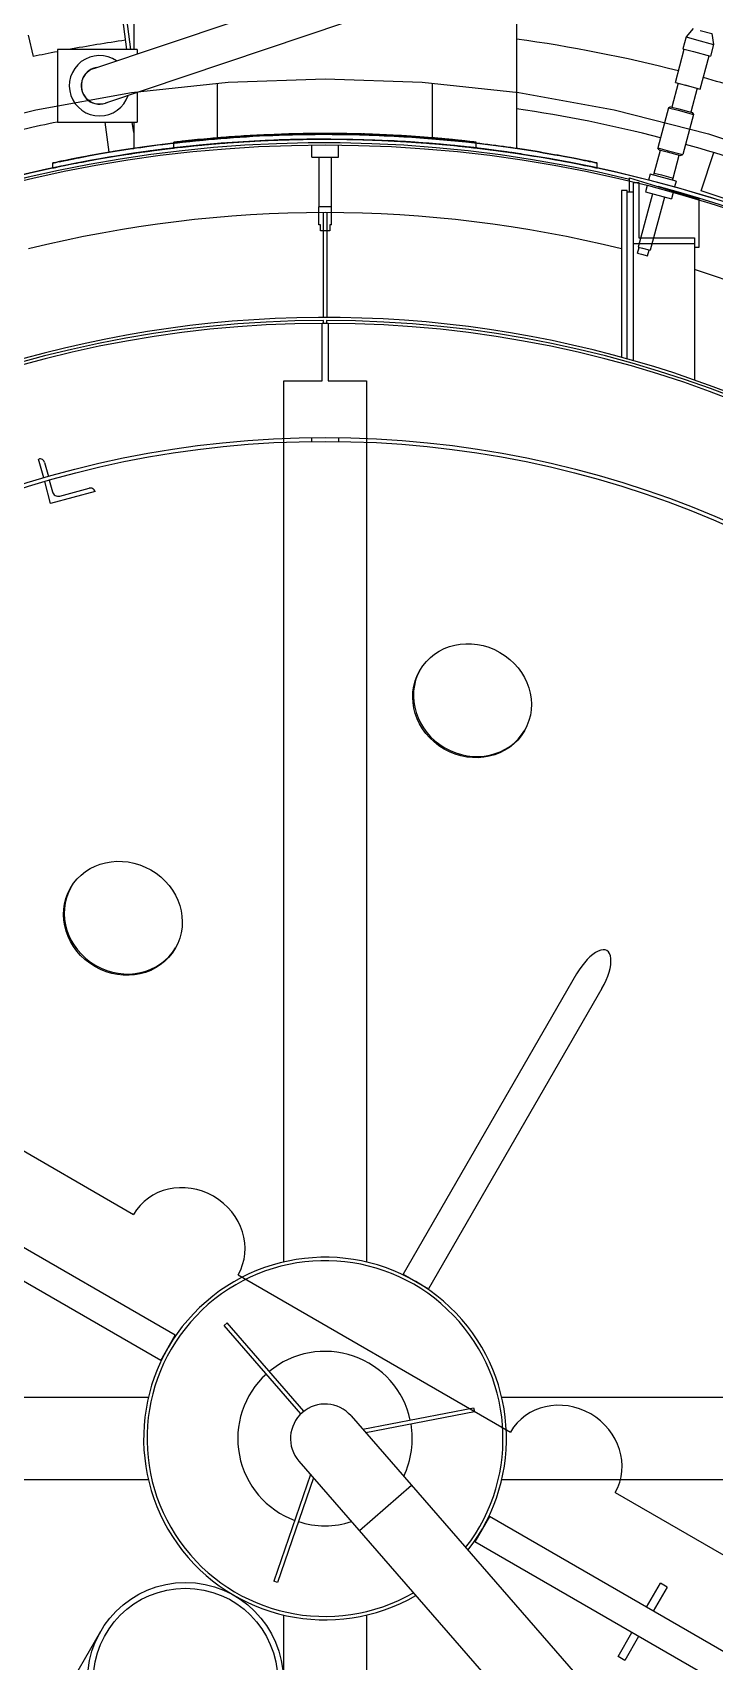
# Model space of a CAD drawing. Header units: metres. Extents: x 0 to 63075, y 0 to 44550.
# Drawn here: x 51316.1 to 51485.5, y 40315.4 to 40720.2 of the extents above; entities that cross this region are included whole.
import ezdxf

# ---------------------------------------------------------------- set-up
doc = ezdxf.new("R2010")
doc.units = ezdxf.units.M
doc.header["$LTSCALE"] = 75
for name, color, linetype in [('GSB', 7, 'Continuous'), ('ML6', 1, 'Continuous'), ('SL1', 8, 'Continuous')]:
    doc.layers.add(name, color=color, linetype=linetype)

# ---------------------------------------------------------------- blocks, each defined once
blk = doc.blocks.new('A$C6bae614f')
at = {"layer": 'SL1'}
for p, q in [((355987.8, 45921.8), (356385.1, 46055.1)), ((356404.2, 45997.9), (356007, 45864.6)), ((356035.6, 46003.7), (356042.2, 45953.2)), ((356042, 46003.7), (356048.6, 45953.2)), ((356053.9, 46003.7), (356053.9, 45953.2)), ((356686.9, 46003.6), (356686.9, 45789.5)), ((356979.2, 45988), (356967.5, 45973.9)), ((356990.8, 45984.9), (357009.8, 45979.8)), ((357009.8, 45979.8), (357012.9, 45961.7)), ((355879.5, 45977), (355887.6, 45941.6)), ((355927.7, 45953.2), (355927.7, 45833.2)), ((356059.7, 45953.2), (355927.7, 45953.2)), ((356059.7, 45953.2), (356059.7, 45945.9)), ((356949.6, 45898.7), (356964.2, 45953.7)), ((356967.5, 45973.9), (356962.2, 45954.3)), ((356962.2, 45954.3), (356979.4, 45949.7)), ((356967.5, 45973.9), (356984.7, 45969.3)), ((356984.7, 45969.3), (357012.9, 45961.7)), ((357012.9, 45961.7), (357007.7, 45942.1)), ((356979.4, 45949.7), (357007.7, 45942.1)), ((356990.8, 45887.7), (357005.7, 45942.6)), ((356050.2, 45881.9), (356209.9, 45899.1)), ((356209.9, 45899.1), (356370.4, 45904.8)), ((356370.4, 45904.8), (356531, 45899.1)), ((356531, 45899.1), (356690.6, 45881.9)), ((356949.6, 45898.7), (356966.4, 45894.2)), ((355892.2, 45853.4), (356050.2, 45881.9)), ((356059.7, 45882.3), (356059.7, 45833.2)), ((356192.6, 45807), (356192.6, 45897.2)), ((356548.2, 45807), (356548.2, 45897.2)), ((356690.6, 45881.9), (356848.7, 45853.4)), ((356954.5, 45897.4), (356943.9, 45857.8)), ((356965.2, 45894.5), (356990.8, 45887.7)), ((356966.4, 45894.2), (356985.9, 45889)), ((356985.9, 45889), (356975.3, 45849.4)), ((355736.5, 45813.7), (355892.2, 45853.4)), ((356002.8, 45863.2), (356002.8, 45863.5)), ((356848.7, 45853.4), (357004.3, 45813.7)), ((356938.3, 45856.7), (356920.5, 45790.4)), ((356941.7, 45858.4), (356938.3, 45856.7)), ((356938.3, 45856.7), (356954, 45852.6)), ((356941.7, 45858.4), (356955.3, 45854.8)), ((356954, 45852.6), (356979.6, 45845.7)), ((356955.3, 45854.8), (356977.4, 45848.8)), ((356979.6, 45845.7), (356961.8, 45779.3)), ((356977.4, 45848.8), (356979.6, 45845.7)), ((355927.7, 45833.2), (356059.7, 45833.2)), ((356013.4, 45783.1), (356006.8, 45833.2)), ((356053.9, 45815.6), (356051.6, 45833.2)), ((356053.9, 45833.2), (356053.9, 45789.5)), ((356120.4, 45790.3), (356120.4, 45799.8)), ((356192.6, 45797.5), (356192.6, 45797.5)), ((356348.4, 45774.8), (356348.4, 45795.2)), ((356392.4, 45774.8), (356392.4, 45795.2)), ((356548.2, 45797.5), (356548.2, 45797.5)), ((356576.3, 45804.5), (356576.3, 45804.5)), ((356613.5, 45791), (356615.6, 45790.8)), ((356620.4, 45790.2), (356620.4, 45799.8)), ((357004.3, 45813.7), (357156.7, 45762.9)), ((355920.5, 45765.4), (355920.4, 45765.4)), ((355920.4, 45757.2), (355920.4, 45765.4)), ((356045.4, 45780.1), (356045.4, 45780.1)), ((356053.9, 45781.4), (356053.9, 45781.4)), ((356063.4, 45782.8), (356063.3, 45782.8)), ((356063.4, 45782.8), (356063.4, 45782.8)), ((356348.4, 45774.8), (356392.4, 45774.8)), ((356360.1, 45774.8), (356360.1, 45693)), ((356380.7, 45774.8), (356380.7, 45693)), ((356695.4, 45780.1), (356695.4, 45780.1)), ((356820.4, 45757.1), (356820.4, 45765.3)), ((356914.7, 45748.8), (356924.8, 45786.7)), ((356920.5, 45790.4), (356936.2, 45786.2)), ((356922.7, 45787.2), (356920.5, 45790.4)), ((356922.7, 45787.2), (356936.2, 45783.6)), ((356936.2, 45786.2), (356961.8, 45779.3)), ((356936.2, 45783.6), (356958.4, 45777.7)), ((356946, 45740.4), (356956.2, 45778.3)), ((356958.4, 45777.7), (356961.8, 45779.3)), ((356992.1, 45719.6), (357013.5, 45782.6)), ((356820.4, 45757.2), (356820.5, 45757.1)), ((356873.7, 45717.5), (356873.7, 45740.8)), ((356873.7, 45740.8), (356988.7, 45705.8)), ((356908, 45747), (356905.4, 45737.2)), ((356951, 45735.5), (356908, 45747)), ((356914, 45745.3), (356914.7, 45748.8)), ((356914.7, 45748.8), (356926.6, 45745.6)), ((356926.6, 45745.6), (356946, 45740.4)), ((356944.9, 45737.1), (356946, 45740.4)), ((356860.6, 45719.8), (356860.6, 45443.9)), ((356870.1, 45719.8), (356860.6, 45719.8)), ((356870.1, 45441.2), (356870.1, 45719.8)), ((356870.1, 45717.5), (356879.7, 45717.5)), ((356879.7, 45733.4), (356879.7, 45438.5)), ((356879.7, 45733.4), (356889.2, 45733.4)), ((356911.6, 45714.4), (356887.9, 45626.2)), ((356889.2, 45733.4), (356889.2, 45641.3)), ((356902.9, 45728), (356900.1, 45717.5)), ((356900.1, 45717.5), (356943.1, 45706)), ((356945.9, 45716.5), (356943.1, 45706)), ((356951, 45735.5), (356948.3, 45725.7)), ((357134.1, 45671.3), (356992.1, 45719.6)), ((356381.1, 45693), (356359.8, 45693)), ((356359.8, 45663), (356359.8, 45693)), ((356367.2, 45683.3), (356367.2, 45509.8)), ((356373.6, 45509.8), (356373.6, 45683.3)), ((356381.1, 45663), (356381.1, 45693)), ((356931.5, 45709.1), (356907.9, 45620.9)), ((356988.7, 45705.8), (356988.7, 45625.8)), ((356362.7, 45663), (356359.8, 45663)), ((356362.7, 45653), (356362.7, 45663)), ((356378.2, 45663), (356378.2, 45653)), ((356381.1, 45663), (356378.2, 45663)), ((356378.2, 45653), (356362.7, 45653)), ((356981.3, 45631.8), (356879.7, 45631.8)), ((356889.2, 45641.3), (356981.3, 45641.3)), ((356981.3, 45641.3), (356981.3, 45406.3)), ((356887.2, 45616.1), (356889.7, 45625.8)), ((356887.2, 45616.1), (356893.4, 45614.4)), ((356887.9, 45626.2), (356895.5, 45624.2)), ((356893.4, 45614.4), (356903.5, 45611.7)), ((356895.5, 45624.2), (356907.9, 45620.9)), ((356903.5, 45611.7), (356906.2, 45621.3)), ((356988.7, 45625.8), (356981.3, 45625.8)), ((356375.2, 45500.1), (356365.6, 45500.1)), ((356365.6, 45404.8), (356365.6, 45500.1)), ((356368, 45500.1), (356368, 45504.8)), ((356372.8, 45504.8), (356372.8, 45500.1)), ((356375.2, 45500.1), (356375.2, 45404.8)), ((356302.1, 43947), (356302.1, 45404.8)), ((356302.1, 45404.8), (356365.6, 45404.8)), ((356375.2, 45404.8), (356438.7, 45404.8)), ((356438.7, 45404.8), (356438.6, 43947)), ((356347.9, 45311), (356347.9, 45304.7)), ((356392.9, 45304.7), (356392.9, 45311)), ((355905, 45244.5), (355896.7, 45275.6)), ((355906.5, 45269.9), (355912.7, 45246.7)), ((355916.4, 45202), (355906.7, 45238.3)), ((355914.3, 45240.6), (355919.5, 45221.4)), ((355931.7, 45214.3), (355980.2, 45227.3)), ((355990, 45221.7), (355916.4, 45202)), ((356122.6, 43825.8), (354953.7, 44500.7)), ((356098.5, 43783.9), (354929.5, 44458.9)), ((356786.4, 44423.7), (356499.4, 43926.7)), ((356828.2, 44399.5), (356541.3, 43902.6)), ((355602.9, 44285.6), (356053.3, 44025.6)), ((356226.5, 43925.6), (356676.8, 43665.6)), ((356499.4, 43926.7), (356541.3, 43902.6)), ((356098.5, 43783.9), (356122.6, 43825.8)), ((356203.4, 43842.1), (356208.2, 43846.2)), ((356330.5, 43695.9), (356203.4, 43842.1)), ((356335.2, 43700), (356208.2, 43846.2)), ((354620.3, 43723.1), (356078.2, 43723.1)), ((356662.5, 43723.1), (358120.3, 43723)), ((356335.2, 43700), (356330.5, 43695.9)), ((356413.5, 43692.3), (357642.7, 42278.2)), ((356432.7, 43670.2), (356616, 43705.8)), ((356437.5, 43664.7), (356617.2, 43699.6)), ((356616, 43705.8), (356617.2, 43699.6)), ((356327.2, 43617.3), (357491.2, 42278.2)), ((356078.2, 43586.6), (354620.3, 43586.6)), ((356346.5, 43595.2), (356285.7, 43418.7)), ((356351.3, 43589.7), (356291.7, 43416.6)), ((358120.3, 43586.5), (356662.5, 43586.6)), ((356513.5, 43577.3), (356427.2, 43502.3)), ((356850, 43565.6), (357300.3, 43305.6)), ((356642.2, 43525.7), (356618.1, 43483.9)), ((357811.2, 42850.8), (356642.2, 43525.7)), ((357787, 42809), (356618.1, 43483.9)), ((356291.7, 43416.6), (356285.7, 43418.7)), ((356902, 43375.7), (356925, 43415.4)), ((356935.9, 43409.1), (356913, 43369.4)), ((356935.9, 43409.1), (356925, 43415.4)), ((356302, 42278.2), (356302.1, 43362.7)), ((356438.6, 43362.7), (356438.6, 42278.2)), ((355999.2, 43335.8), (355409.1, 42313.8)), ((356854.9, 43294.2), (356877.9, 43333.9)), ((356888.9, 43327.5), (356865.9, 43287.8)), ((356865.9, 43287.8), (356854.9, 43294.2))]:
    blk.add_line(p, q, dxfattribs=at)
for centre, radius in [((356370.3, 43654.8), 2150), ((356370.3, 43654.8), 2140.5), ((356370.3, 43654.8), 1656.3), ((356370.3, 43654.8), 1650), ((356139.4, 43254.8), 161.9), ((356139.4, 43254.8), 152.4)]:
    blk.add_circle(centre, radius, dxfattribs=at)
for centre, radius, start, end in [((356370.3, 43654.8), 2337.1, 98.1208, 100.4527), ((356370.3, 43654.8), 2337.1, 75.5228, 82.2151), ((356370.3, 43654.8), 2337.1, 100.9176, 101.9194), ((355997.4, 45893.2), 50, 55.6498, 341.4509), ((355997.4, 45893.2), 30.5, 99.9872, 297.1135), ((355997.4, 45893.2), 30.2, 108.5503, 288.5503), ((356370.3, 43654.8), 2337.1, 72.9981, 74.4735), ((356370.3, 43654.8), 2222.8, 75.5483, 81.8123), ((356370.3, 43654.8), 2222.8, 101.4819, 104.448), ((356370.3, 43654.8), 2150, 350.9962, 178.8135), ((356370.3, 43654.8), 2143.5, 76.4192, 165.5738), ((356381.4, 43557.5), 2248, 96.1433, 96.6667), ((356373.8, 43621.7), 2192.8, 95.1529, 96.4361), ((356378.6, 43561.7), 2252.9, 94.7359, 95.1371), ((356362.7, 43744.1), 2060.4, 94.7363, 95.1751), ((356369.5, 43650.1), 2164.3, 88.0096, 88.329), ((356370.2, 43653.2), 2151.7, 84.8036, 87.2645), ((356375.1, 43732.9), 2071.8, 86.225, 86.6726), ((356362.1, 43561.8), 2252.9, 84.8599, 85.2604), ((356367.4, 43621.1), 2193.4, 84.6642, 85.271), ((356366.8, 43620.8), 2193.7, 83.5529, 84.5192), ((356374.9, 43699.9), 2104.7, 83.5668, 84.5083), ((356363.4, 43592.6), 2212.7, 83.1799, 83.4332), ((356370.3, 43654.8), 2222.8, 64.0356, 74.448), ((356399.6, 43850.4), 1952.3, 81.6479, 81.8075), ((356533, 44433.7), 1354.3, 77.7491, 78.1189), ((356370.3, 43654.8), 2143.5, 16.3021, 75.1114), ((356370.3, 43654.8), 2028.5, 76.0134, 103.9828), ((356370.3, 43654.8), 2028.5, 17.2423, 72.4721), ((356370.3, 43654.8), 1855, 312.7636, 227.9089), ((356370.3, 43654.8), 1850, 90.0718, 179.9244), ((356370.3, 43654.8), 1845.2, 90.072, 179.9242), ((356370.3, 43654.8), 1850, 0.0718, 89.9244), ((356370.3, 43654.8), 1845.2, 0.072, 89.9242), ((355898.8, 45267.8), 8, 14.9981, 104.9981), ((355982.3, 45219.6), 8, 14.9981, 104.9981), ((355929.1, 45224), 10, 194.9981, 284.9981), ((356370.3, 43654.8), 300, 321.9801, 300.0162), ((356370.3, 43654.8), 294.3, 322.1943, 299.8019), ((356370.3, 43654.8), 144.3, 12.2586, 129.7377), ((356370.3, 43654.8), 144.3, 132.2586, 249.7376), ((356370.3, 43654.8), 57.1, 40.9981, 220.9981), ((356370.3, 43654.8), 144.3, 334.3242, 9.7376), ((356370.3, 43654.8), 144.3, 252.2586, 287.672)]:
    blk.add_arc(centre, radius, start, end, dxfattribs=at)
for centre in [(356613.4, 44875.7), (356036, 44515.7)]:
    blk.add_ellipse(centre, major_axis=(86.6, -50), ratio=0.92388, dxfattribs=at)
for centre, major_axis, ratio, start_param, end_param in [((356614.6, 44877.8), (86.6, -50), 0.92388, 3.154744, 6.270034), ((356037.2, 44517.8), (86.6, -50), 0.92388, 3.154744, 6.270034), ((356807.3, 44411.6), (-29.2, -50.5), 0.414214, 1.570796, 4.712389), ((356139.9, 43975.6), (-86.6, 50), 0.92388, 3.141593, 6.283185), ((356763.4, 43615.6), (-86.6, 50), 0.92388, 3.141593, 6.283185)]:
    blk.add_ellipse(centre, major_axis=major_axis, ratio=ratio, start_param=start_param, end_param=end_param, dxfattribs=at)
for points, knots in [([(355920.4, 45765.4), (355919.8, 45765.2), (355931.6, 45767.9), (355954.7, 45772.4), (355966.2, 45774.7), (355980.5, 45777.4), (355997, 45780.3), (356013.5, 45783.2), (356032.3, 45786.3), (356052.1, 45789.3), (356086.9, 45794.5), (356130, 45800), (356177.4, 45804.2), (356204.5, 45806.6), (356233, 45808.7), (356261.9, 45810.1), (356290.9, 45811.6), (356320.3, 45812.4), (356348.8, 45812.8), (356355.9, 45812.8), (356363, 45812.9), (356370.2, 45812.9), (356413, 45812.9), (356457.6, 45811.5), (356500.6, 45808.9), (356536.4, 45806.8), (356571.1, 45803.7), (356602.9, 45800.3), (356628.4, 45797.5), (356652, 45794.5), (356673.1, 45791.5), (356678.4, 45790.7), (356683.5, 45790), (356688.5, 45789.3), (356718.7, 45784.8), (356745.7, 45780), (356766.9, 45776.1), (356784.6, 45772.8), (356798.2, 45770), (356807.2, 45768.1), (356814.4, 45766.7), (356818.5, 45765.8), (356820, 45765.5), (356820.3, 45765.4), (356820.5, 45765.3), (356820.5, 45765.3), (356820.6, 45765.3), (356817.8, 45765.9), (356812, 45767.2)], [0, 0, 0, 0, 170.05271, 170.05271, 170.05271, 255.079064, 255.079064, 255.079064, 340.105419, 340.105419, 340.105419, 488.891654, 488.891654, 488.891654, 573.912359, 573.912359, 573.912359, 658.933065, 658.933065, 658.933065, 680.188241, 680.188241, 680.188241, 807.719299, 807.719299, 807.719299, 913.995181, 913.995181, 913.995181, 999.015887, 999.015887, 999.015887, 1020.271063, 1020.271063, 1020.271063, 1147.810595, 1147.810595, 1147.810595, 1254.093539, 1254.093539, 1254.093539, 1339.119894, 1339.119894, 1339.119894, 1360.376482, 1360.376482, 1360.376482, 1446.186735, 1446.186735, 1446.186735, 1446.186735]), ([(355920.4, 45757.2), (355919.8, 45757), (355931.6, 45759.7), (355954.7, 45764.3), (355966.2, 45766.5), (355980.5, 45769.3), (355997, 45772.2), (356013.5, 45775.1), (356032.3, 45778.2), (356052.1, 45781.2), (356086.9, 45786.4), (356130, 45791.9), (356177.4, 45796.2), (356204.5, 45798.6), (356233, 45800.7), (356261.9, 45802.1), (356290.9, 45803.6), (356320.3, 45804.4), (356348.8, 45804.8), (356355.9, 45804.8), (356363, 45804.9), (356370.2, 45804.9), (356413, 45804.9), (356457.6, 45803.5), (356500.6, 45800.9), (356536.4, 45798.7), (356571.1, 45795.7), (356602.9, 45792.2), (356628.4, 45789.4), (356652, 45786.4), (356673.1, 45783.4), (356678.4, 45782.7), (356683.5, 45781.9), (356688.5, 45781.2), (356718.7, 45776.7), (356745.7, 45771.9), (356766.9, 45767.9), (356784.6, 45764.6), (356798.2, 45761.8), (356807.2, 45760), (356814.4, 45758.5), (356818.5, 45757.6), (356820, 45757.3), (356820.3, 45757.2), (356820.5, 45757.1), (356820.5, 45757.1), (356820.5, 45757.1), (356820.5, 45757.1), (356820.5, 45757.1)], [-2720.818551, -2720.818551, -2720.818551, -2720.818551, -2550.761656, -2550.761656, -2550.761656, -2465.733209, -2465.733209, -2465.733209, -2380.704761, -2380.704761, -2380.704761, -2231.915015, -2231.915015, -2231.915015, -2146.892303, -2146.892303, -2146.892303, -2061.869592, -2061.869592, -2061.869592, -2040.613914, -2040.613914, -2040.613914, -1913.079846, -1913.079846, -1913.079846, -1806.801456, -1806.801456, -1806.801456, -1721.778744, -1721.778744, -1721.778744, -1700.523066, -1700.523066, -1700.523066, -1572.980395, -1572.980395, -1572.980395, -1466.694835, -1466.694835, -1466.694835, -1381.666388, -1381.666388, -1381.666388, -1360.409276, -1360.409276, -1360.409276, -1360.15998, -1360.15998, -1360.15998, -1360.15998]), ([(356811.9, 45767.2), (356816.2, 45766.3), (356818.9, 45765.7), (356820, 45765.5), (356820.3, 45765.4), (356820.5, 45765.3), (356820.5, 45765.3), (356820.6, 45765.3), (356814.3, 45766.7), (356801.3, 45769.4), (356790.5, 45771.6), (356775, 45774.7), (356755.8, 45778.1), (356740.4, 45780.9), (356722.6, 45784), (356703.5, 45787), (356698.7, 45787.7), (356693.9, 45788.5), (356688.9, 45789.2), (356658.8, 45793.7), (356623, 45798.4), (356583.5, 45802.3), (356550.6, 45805.6), (356515.1, 45808.3), (356478.9, 45810.1), (356450, 45811.6), (356420.6, 45812.4), (356392, 45812.7), (356384.9, 45812.8), (356377.8, 45812.9), (356370.7, 45812.9), (356327.9, 45812.9), (356283.3, 45811.5), (356240.3, 45808.9), (356204.4, 45806.8), (356169.8, 45803.7), (356137.9, 45800.3), (356112.5, 45797.5), (356088.8, 45794.5), (356067.7, 45791.5), (356062.5, 45790.8), (356057.3, 45790), (356052.3, 45789.3), (356022.1, 45784.8), (355995.1, 45780), (355973.9, 45776.1), (355956.2, 45772.8), (355942.6, 45770), (355933.6, 45768.2), (355926.5, 45766.7), (355922.3, 45765.8), (355920.9, 45765.5), (355920.6, 45765.4), (355920.4, 45765.4), (355920.4, 45765.4)], [-1446.185661, -1446.185661, -1446.185661, -1446.185661, -1381.633071, -1381.633071, -1381.633071, -1360.376482, -1360.376482, -1360.376482, -1232.83695, -1232.83695, -1232.83695, -1126.554007, -1126.554007, -1126.554007, -1041.527652, -1041.527652, -1041.527652, -1020.271063, -1020.271063, -1020.271063, -892.740005, -892.740005, -892.740005, -786.464123, -786.464123, -786.464123, -701.443418, -701.443418, -701.443418, -680.188241, -680.188241, -680.188241, -552.657183, -552.657183, -552.657183, -446.381301, -446.381301, -446.381301, -361.360595, -361.360595, -361.360595, -340.105419, -340.105419, -340.105419, -212.565887, -212.565887, -212.565887, -106.282943, -106.282943, -106.282943, -21.256589, -21.256589, -21.256589, 0, 0, 0, 0]), ([(356045.4, 45780.1), (356045, 45780), (356053.5, 45781.4), (356070.1, 45783.8), (356078.4, 45784.9), (356088.8, 45786.4), (356100.7, 45787.9), (356112.6, 45789.4), (356126.2, 45791), (356140.6, 45792.5), (356162.1, 45794.8), (356188.1, 45797.3), (356216.6, 45799.3), (356235.6, 45800.7), (356255.8, 45801.9), (356276.5, 45802.8), (356297.2, 45803.7), (356318.4, 45804.3), (356339.3, 45804.6), (356349.8, 45804.8), (356360.2, 45804.8), (356370.4, 45804.8), (356411.4, 45804.9), (356454.8, 45803.6), (356494.9, 45801.2), (356514.9, 45800.1), (356534.1, 45798.7), (356551.8, 45797.2), (356569.5, 45795.7), (356585.8, 45794.1), (356600.3, 45792.5), (356621.9, 45790.2), (356641.4, 45787.7), (356656.8, 45785.7), (356667, 45784.3), (356675.4, 45783.1), (356681.6, 45782.2), (356687.8, 45781.3), (356691.9, 45780.6), (356693.9, 45780.3), (356694.9, 45780.2), (356695.4, 45780.1), (356695.5, 45780.1)], [0, 0, 0, 0, 122.62641, 122.62641, 122.62641, 183.939614, 183.939614, 183.939614, 245.252819, 245.252819, 245.252819, 337.220972, 337.220972, 337.220972, 398.533073, 398.533073, 398.533073, 459.845175, 459.845175, 459.845175, 490.501226, 490.501226, 490.501226, 613.12543, 613.12543, 613.12543, 674.437532, 674.437532, 674.437532, 735.749633, 735.749633, 735.749633, 827.71944, 827.71944, 827.71944, 889.032645, 889.032645, 889.032645, 950.34585, 950.34585, 950.34585, 980.983435, 980.983435, 980.983435, 980.983435]), ([(356137.9, 45792.2), (356120.2, 45790.3), (356104.4, 45788.4), (356091.5, 45786.7), (356081.6, 45785.4), (356073.4, 45784.2), (356067.4, 45783.4), (356061.3, 45782.5), (356057.3, 45781.9), (356055.4, 45781.6), (356054.4, 45781.5), (356053.9, 45781.4), (356053.8, 45781.4), (356053.8, 45781.4), (356053.8, 45781.4), (356053.8, 45781.4)], [-1181.597545, -1181.597545, -1181.597545, -1181.597545, -1104.524407, -1104.524407, -1104.524407, -1044.819968, -1044.819968, -1044.819968, -985.115529, -985.115529, -985.115529, -955.263309, -955.263309, -955.263309, -949.941464, -949.941464, -949.941464, -949.941464]), ([(356110.4, 45797.1), (356119.8, 45798.3), (356130, 45799.4), (356140.6, 45800.6), (356148.6, 45801.4), (356157.2, 45802.3), (356166.3, 45803.2)], [-1761.932306, -1761.932306, -1761.932306, -1761.932306, -1716.730944, -1716.730944, -1716.730944, -1682.590371, -1682.590371, -1682.590371, -1682.590371]), ([(356620.4, 45799.8), (356620.7, 45799.7), (356614.2, 45800.6), (356601.4, 45801.9), (356595, 45802.6), (356587.1, 45803.4), (356577.9, 45804.3), (356568.7, 45805.2), (356558.3, 45806.2), (356547.2, 45807.1), (356530.6, 45808.4), (356510.7, 45809.9), (356488.7, 45811.1), (356474.1, 45811.9), (356458.5, 45812.6), (356442.6, 45813.1), (356426.7, 45813.7), (356410.4, 45814), (356394.3, 45814.2), (356386.3, 45814.3), (356378.3, 45814.3), (356370.4, 45814.3), (356338.9, 45814.4), (356305.5, 45813.6), (356274.7, 45812.2), (356259.3, 45811.5), (356244.5, 45810.7), (356230.9, 45809.8), (356217.2, 45808.9), (356204.7, 45808), (356193.6, 45807.1), (356176.9, 45805.7), (356161.9, 45804.3), (356150.1, 45803.1), (356142.3, 45802.3), (356135.8, 45801.6), (356131, 45801), (356126.2, 45800.5), (356123.1, 45800.1), (356121.6, 45800), (356120.8, 45799.9), (356120.4, 45799.8), (356120.3, 45799.8), (356120.2, 45799.8), (356122.8, 45800.1), (356128, 45800.7)], [-1508.199203, -1508.199203, -1508.199203, -1508.199203, -1413.936463, -1413.936463, -1413.936463, -1366.805094, -1366.805094, -1366.805094, -1319.673724, -1319.673724, -1319.673724, -1248.977103, -1248.977103, -1248.977103, -1201.846023, -1201.846023, -1201.846023, -1154.714942, -1154.714942, -1154.714942, -1131.149402, -1131.149402, -1131.149402, -1036.887241, -1036.887241, -1036.887241, -989.75616, -989.75616, -989.75616, -942.62508, -942.62508, -942.62508, -871.928025, -871.928025, -871.928025, -824.796656, -824.796656, -824.796656, -777.665286, -777.665286, -777.665286, -754.099601, -754.099601, -754.099601, -694.166491, -694.166491, -694.166491, -694.166491]), ([(356130.4, 45791.4), (356132.9, 45791.7), (356135.9, 45792), (356139.4, 45792.4), (356145.8, 45793.1), (356153.8, 45793.9), (356162.9, 45794.8), (356172.1, 45795.7), (356182.5, 45796.6), (356193.6, 45797.6), (356210.2, 45798.9), (356230.2, 45800.4), (356252.1, 45801.6), (356266.8, 45802.4), (356282.3, 45803.1), (356298.2, 45803.6), (356314.1, 45804.2), (356330.4, 45804.5), (356346.5, 45804.7), (356354.6, 45804.8), (356362.6, 45804.8), (356370.4, 45804.8), (356401.9, 45804.9), (356435.3, 45804.1), (356466.1, 45802.7), (356481.5, 45802), (356496.3, 45801.2), (356509.9, 45800.3), (356523.6, 45799.4), (356536.1, 45798.5), (356547.2, 45797.5), (356554.9, 45796.9), (356562.1, 45796.3), (356568.9, 45795.6)], [-685.549693, -685.549693, -685.549693, -685.549693, -659.842522, -659.842522, -659.842522, -612.710745, -612.710745, -612.710745, -565.578968, -565.578968, -565.578968, -494.881744, -494.881744, -494.881744, -447.750262, -447.750262, -447.750262, -400.618779, -400.618779, -400.618779, -377.053038, -377.053038, -377.053038, -282.790073, -282.790073, -282.790073, -235.65859, -235.65859, -235.65859, -188.527107, -188.527107, -188.527107, -156.209288, -156.209288, -156.209288, -156.209288]), ([(356199.7, 45798), (356201.5, 45798.2), (356203.7, 45798.4), (356206.1, 45798.5), (356210.7, 45798.9), (356216.3, 45799.3), (356222.9, 45799.8), (356229.4, 45800.2), (356236.8, 45800.7), (356244.7, 45801.2), (356256.5, 45801.8), (356270.7, 45802.6), (356286.3, 45803.2), (356294.2, 45803.5), (356302.4, 45803.8), (356310.8, 45804)], [584.955317, 584.955317, 584.955317, 584.955317, 603.069661, 603.069661, 603.069661, 636.573554, 636.573554, 636.573554, 670.077448, 670.077448, 670.077448, 720.333209, 720.333209, 720.333209, 745.598399, 745.598399, 745.598399, 745.598399]), ([(356273.1, 45802.6), (356295.1, 45803.6), (356317.8, 45804.3), (356340.2, 45804.6), (356350.3, 45804.8), (356360.5, 45804.8), (356370.4, 45804.8), (356370.5, 45804.8), (356370.6, 45804.8), (356370.7, 45804.8)], [1337.541825, 1337.541825, 1337.541825, 1337.541825, 1403.043226, 1403.043226, 1403.043226, 1432.894963, 1432.894963, 1432.894963, 1433.142531, 1433.142531, 1433.142531, 1433.142531]), ([(356464, 45802.8), (356473.4, 45802.4), (356482.6, 45801.9), (356491.6, 45801.4), (356511.1, 45800.3), (356529.8, 45799), (356547.1, 45797.6), (356564.3, 45796.1), (356580.2, 45794.6), (356594.3, 45793.1), (356615.4, 45790.9), (356634.4, 45788.6), (356649.3, 45786.7), (356659.2, 45785.4), (356667.4, 45784.2), (356673.5, 45783.4), (356677.7, 45782.7), (356680.9, 45782.3), (356683.1, 45782)], [1524.618636, 1524.618636, 1524.618636, 1524.618636, 1552.301912, 1552.301912, 1552.301912, 1612.005387, 1612.005387, 1612.005387, 1671.708861, 1671.708861, 1671.708861, 1761.26552, 1761.26552, 1761.26552, 1820.969959, 1820.969959, 1820.969959, 1862.663174, 1862.663174, 1862.663174, 1862.663174]), ([(356630.4, 45789), (356621, 45790.2), (356610.9, 45791.4), (356600.3, 45792.5), (356592.3, 45793.4), (356583.7, 45794.2), (356574.5, 45795.1)], [-780.957619, -780.957619, -780.957619, -780.957619, -735.749633, -735.749633, -735.749633, -701.637479, -701.637479, -701.637479, -701.637479]), ([(355931, 45767.6), (355936.7, 45768.8), (355944.6, 45770.4), (355954.7, 45772.4), (355966.2, 45774.7), (355980.5, 45777.4), (355997, 45780.3), (356013.5, 45783.2), (356032.3, 45786.3), (356052.1, 45789.3), (356052.7, 45789.4), (356053.3, 45789.4), (356053.9, 45789.5)], [-2625.012375, -2625.012375, -2625.012375, -2625.012375, -2550.700255, -2550.700255, -2550.700255, -2465.6739, -2465.6739, -2465.6739, -2380.647546, -2380.647546, -2380.647546, -2378.126715, -2378.126715, -2378.126715, -2378.126715]), ([(356045.4, 45780.1), (356018, 45775.9), (355993.5, 45771.6), (355973.9, 45767.9), (355956.2, 45764.6), (355942.6, 45761.8), (355933.6, 45760), (355932.7, 45759.8), (355931.8, 45759.6), (355931, 45759.5)], [-330.317973, -330.317973, -330.317973, -330.317973, -212.571119, -212.571119, -212.571119, -106.285559, -106.285559, -106.285559, -95.27526, -95.27526, -95.27526, -95.27526]), ([(356053.9, 45789.5), (356023.1, 45784.9), (355995.5, 45780.1), (355973.9, 45776.1), (355956.2, 45772.8), (355942.6, 45770), (355933.6, 45768.2), (355932.7, 45768), (355931.9, 45767.8), (355931.1, 45767.6)], [2378.389264, 2378.389264, 2378.389264, 2378.389264, 2508.187078, 2508.187078, 2508.187078, 2614.470021, 2614.470021, 2614.470021, 2625.021203, 2625.021203, 2625.021203, 2625.021203]), ([(356053.9, 45781.4), (356053.9, 45781.4), (356053.8, 45781.4), (356053.8, 45781.4), (356053.6, 45781.3), (356056.2, 45781.8), (356061.5, 45782.5)], [949.905347, 949.905347, 949.905347, 949.905347, 955.263309, 955.263309, 955.263309, 1023.181408, 1023.181408, 1023.181408, 1023.181408]), ([(356695.5, 45780.1), (356695.8, 45780), (356687.3, 45781.4), (356670.7, 45783.7), (356668.1, 45784.1), (356665.4, 45784.5), (356662.5, 45784.9)], [-981.02147, -981.02147, -981.02147, -981.02147, -858.376043, -858.376043, -858.376043, -839.504578, -839.504578, -839.504578, -839.504578]), ([(356695.4, 45780.1), (356722.8, 45775.9), (356747.3, 45771.6), (356766.9, 45767.9), (356784.6, 45764.6), (356798.2, 45761.8), (356807.2, 45760), (356808.9, 45759.6), (356810.4, 45759.3), (356811.8, 45759)], [1030.091303, 1030.091303, 1030.091303, 1030.091303, 1147.838157, 1147.838157, 1147.838157, 1254.123716, 1254.123716, 1254.123716, 1274.153134, 1274.153134, 1274.153134, 1274.153134])]:
    blk.add_open_spline(points, degree=3, knots=knots, dxfattribs=at)
for points in [[(356358.6, 45804.8), (356334.5, 45804.7), (356309.8, 45804.1), (356285.5, 45803.2)], [(356382.2, 45812.8), (356406.1, 45812.7), (356430.6, 45812.1), (356454.7, 45811.2)], [(356576.3, 45804.5), (356576.2, 45804.5), (356574.5, 45804.7), (356571.4, 45804.9)], [(356620.4, 45799.8), (356620.6, 45799.8), (356618.1, 45800.1), (356613.2, 45800.6)], [(355920.4, 45765.4), (355920.4, 45765.4), (355920.4, 45765.4), (355920.4, 45765.4)], [(356045.4, 45780.1), (356045.2, 45780.1), (356048.1, 45780.5), (356053.9, 45781.4)], [(355920.4, 45757.2), (355920.1, 45757.1), (355923.6, 45757.9), (355930.9, 45759.4)]]:
    blk.add_open_spline(points, degree=3, dxfattribs=at)
blk = doc.blocks.new('zw$15D4')
at = {"layer": 'ML6', "xscale": 0.2502808837766805, "yscale": 0.2502808837766805, "zscale": 0.2502808837766805}
blk.add_blockref('A$C6bae614f', (-85544.74, -3177.34), dxfattribs=at)

msp = doc.modelspace()

# ---------------------------------------------------------------- block references
at = {"layer": 'GSB', "xscale": 0.6000000000000068, "yscale": 0.6000000000000068, "zscale": 0.6000000000000068}
msp.add_blockref('zw$15D4', (49200, 35721.63), dxfattribs=at)

doc.saveas('drawing.dxf')
